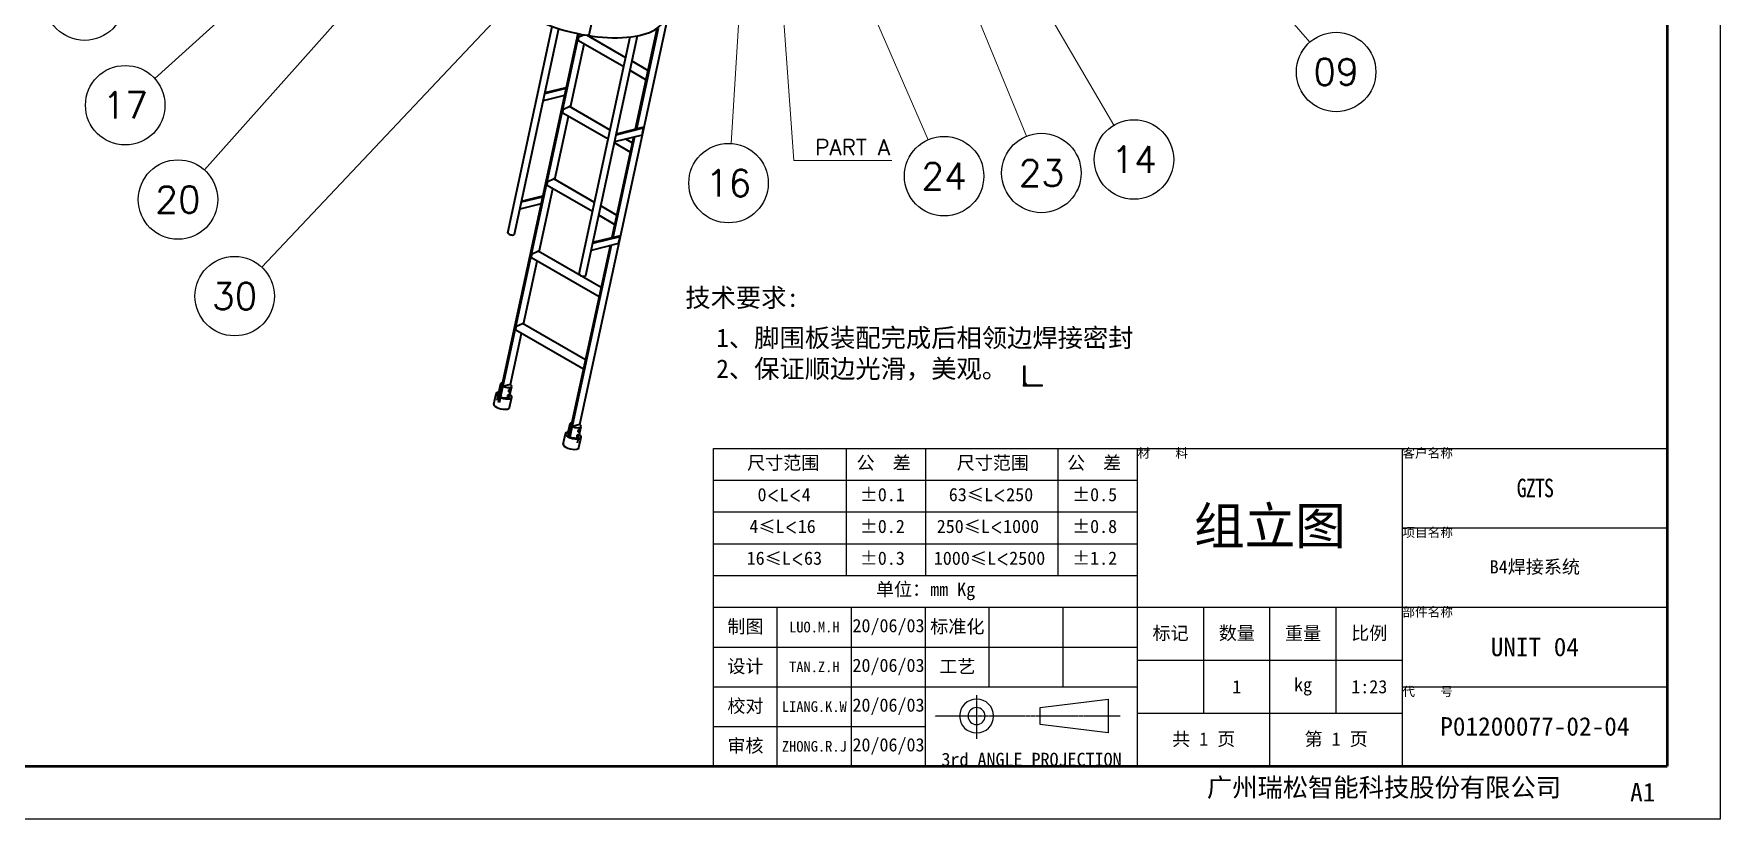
# Model space of a CAD drawing. Header units: millimetres. Extents: x -73083 to 81340, y -6859 to 6812.
# Drawn here: x -61062 to -53740, y -6850 to -3440 of the extents above; entities that cross this region are included whole.
import ezdxf
from ezdxf.enums import TextEntityAlignment as Align

# ---------------------------------------------------------------- set-up
doc = ezdxf.new("R2010")
doc.units = ezdxf.units.MM
doc.linetypes.add('CENTER-HOKUTO', pattern=[23, 20, -1, 1, -1])
doc.layers.add('A3', color=7, linetype='Continuous', plot=False)
doc.layers.add('AM_VIS', color=7, linetype='Continuous', lineweight=50)
doc.layers.add('SOLID LINE', color=7, linetype='Continuous', lineweight=30)
doc.layers.add('title_frame', color=7, linetype='Continuous')
doc.layers.add('word_dim', color=253, linetype='Continuous')
doc.styles.get("Standard").update_dxf_attribs({"font": 'romans.shx', "bigfont": 'bigfont.shx'})
doc.dimstyles.new('STANDARD 1-23', dxfattribs={"dimscale": 23, "dimtxt": 3.5, "dimasz": 3, "dimexe": 1, "dimexo": 0, "dimgap": 1, "dimtad": 3, "dimdsep": 46, "dimtxsty": 'Standard', "dimblk1": 'OPEN', "dimblk2": 'OPEN', "dimsah": 1, "dimcen": 0, "dimclrd": 256, "dimclre": 256, "dimclrt": 3, "dimazin": 2, "dimtfac": 1, "dimtmove": 0, "dimatfit": 3, "dimldrblk": 'OPEN', "dimfxl": 0, "dimtolj": 1, "dimtzin": 0, "dimlwd": 13, "dimlwe": 13, "dimarcsym": 0})

# ---------------------------------------------------------------- blocks, each defined once
blk = doc.blocks.new('A$C7FC73B9A')
at = {"color": 7, "lineweight": 35}
for p, q in [((996.7, 108.1), (1461.8, 2262)), ((1132.3, 2245), (1035.9, 1798.6)), ((683.2, 940.5), (876.6, 1836.1)), ((987.4, 1805.2), (641.7, 204.3)), ((992, 1804.2), (646, 201.9)), ((712.5, 934.1), (905.2, 1826.5)), ((955.4, 1485.9), (1014.6, 1759.8)), ((1187, 1660.2), (990.3, 1773.8)), ((992.6, 1790.9), (1013, 1800.2)), ((992.9, 761.7), (1215.1, 1790.5)), ((1022.3, 755.3), (1246.8, 1795.4)), ((1195.6, 1700.4), (1026.9, 1797.8)), ((1330.7, 1826.1), (1236.6, 1390.2)), ((1335.8, 1827.3), (1241.6, 1391.4)), ((1291.6, 1645), (1222.9, 1684.6)), ((1282.9, 1604.8), (1214.2, 1644.5)), ((844.4, 1545), (936.2, 1567.8)), ((845.2, 1548.7), (937, 1571.5)), ((929.4, 1536.4), (837.7, 1513.6)), ((924.8, 1476.9), (950.1, 1488.5)), ((1127.8, 1386.4), (951, 1488.5)), ((887.6, 1172), (946.8, 1445.8)), ((1119.2, 1346.2), (922.5, 1459.8)), ((1154.2, 1366.2), (1273.1, 1395.8)), ((1155, 1369.9), (1268.8, 1398.2)), ((1266.3, 1364.4), (1273.1, 1395.8)), ((1229, 1355.1), (1134.9, 919.2)), ((1234.1, 1356.3), (1139.9, 920.5)), ((1215.1, 1290.8), (1146.4, 1330.5)), ((1266.3, 1364.4), (1147.4, 1334.8)), ((1223.8, 1331), (1196.2, 1346.9)), ((857, 1162.9), (882.3, 1174.5)), ((1060, 1072.4), (883.2, 1174.5)), ((743.5, 1077.7), (835.3, 1100.5)), ((819.8, 858), (879, 1131.8)), ((1051.4, 1032.3), (854.7, 1145.8)), ((827.7, 1065.4), (736, 1042.6)), ((742.8, 1074), (834.5, 1096.8)), ((1156, 1017), (1087.3, 1056.7)), ((1147.3, 976.8), (1078.6, 1016.5)), ((1127.3, 884.1), (948.8, 57.3)), ((1132.4, 885.4), (953, 54.9)), ((1164.6, 893.4), (1045.7, 863.8)), ((1052.5, 895.2), (1171.4, 924.8)), ((1053.3, 898.9), (1167.1, 927.2)), ((1164.6, 893.4), (1171.4, 924.8)), ((752, 544), (811.2, 817.8)), ((1079.5, 662.9), (786.9, 831.8)), ((789.2, 848.9), (814.5, 860.5)), ((1088.2, 703), (815.4, 860.5)), ((1011.7, 348.9), (719.1, 517.8)), ((721.4, 534.9), (746.7, 546.5)), ((1020.4, 389), (747.6, 546.6)), ((695.5, 282), (743.4, 503.8)), ((622.8, 196.8), (632.5, 241.6)), ((651.8, 284.4), (636.3, 212.6)), ((657.2, 276.1), (641.7, 204.3)), ((651.9, 228.8), (661.6, 273.7)), ((695.4, 282.1), (661.6, 273.7)), ((691.1, 229), (700.8, 273.8)), ((691.2, 182), (700.9, 226.9)), ((953, 110.4), (943.4, 65.6)), ((958.5, 102.2), (948.8, 57.3)), ((953.1, 54.8), (962.8, 99.8)), ((996.6, 108.2), (962.8, 99.8)), ((986.5, 28.2), (1002, 99.9)), ((923.9, 22.8), (933.6, 67.7)), ((992.3, 8.1), (1002, 52.9))]:
    blk.add_line(p, q, dxfattribs=at)
at = {"color": 7, "lineweight": 35, "ltscale": 0.342888}
for p, q in [((989.9, 1774.9), (991.1, 1788.5)), ((922.1, 1460.9), (923.3, 1474.5)), ((786.5, 832.9), (787.7, 846.6))]:
    blk.add_line(p, q, dxfattribs=at)
at = {"color": 7, "lineweight": 35, "ltscale": 0.122475}
for p, q in [((1273.1, 1395.8), (1268.8, 1398.2)), ((1171.4, 924.8), (1167.1, 927.2))]:
    blk.add_line(p, q, dxfattribs=at)
at = {"color": 7, "lineweight": 35, "ltscale": 0.024548}
blk.add_line((1156, 1370.2), (1155.1, 1370.7), dxfattribs=at)
at = {"color": 7, "lineweight": 35, "ltscale": 0.342891}
for p, q in [((854.3, 1146.9), (855.5, 1160.5)), ((718.7, 518.9), (719.9, 532.6))]:
    blk.add_line(p, q, dxfattribs=at)
at = {"color": 7, "lineweight": 35}
for points in [[(683, 234.8), (682.5, 233.8), (682.3, 233.4), (682.1, 232.9), (682, 232.2), (681.9, 231.6), (681.9, 230.9), (682, 230.3), (682.2, 229.6), (682.5, 229.1), (682.9, 228.6), (683.3, 228.3)], [(683, 234.8), (683.6, 235.4), (684.2, 236.1), (684.8, 236.6), (685.6, 237.2), (686.4, 237.6), (686.9, 237.8), (687.3, 237.9), (687.6, 238), (688, 238), (688.4, 238), (688.8, 237.8)], [(683.3, 228.3), (683.8, 228.1), (684.4, 228), (685, 228), (685.6, 228.2), (686.2, 228.5), (686.7, 229), (687.1, 229.3), (687.5, 229.7), (688.1, 230.6), (688.6, 231.6)], [(687.9, 257.2), (687.4, 256.3), (687.1, 255.8), (687, 255.3), (686.8, 254.7), (686.7, 254), (686.7, 253.4), (686.8, 252.7), (687, 252.1), (687.3, 251.5), (687.7, 251), (688.2, 250.7)], [(687.9, 257.2), (688.4, 257.9), (689, 258.5), (689.6, 259.1), (690.4, 259.6), (691.3, 260.1), (691.7, 260.2), (692.1, 260.4), (692.5, 260.4), (692.8, 260.4), (693.3, 260.4), (693.7, 260.2)], [(688.2, 250.7), (688.7, 250.5), (689.2, 250.4), (689.8, 250.5), (690.4, 250.6), (691, 251), (691.6, 251.4), (692, 251.8), (692.3, 252.2), (692.9, 253.1), (693.5, 254.1)], [(688.8, 237.8), (689.1, 237.6), (689.4, 237.2), (689.6, 236.8), (689.6, 236.5), (689.7, 236.1), (689.7, 235.6), (689.7, 235), (689.6, 234.4), (689.4, 233.7), (689, 232.5), (688.6, 231.6)], [(693.7, 260.2), (694, 260), (694.2, 259.7), (694.4, 259.3), (694.5, 258.9), (694.5, 258.6), (694.5, 258), (694.5, 257.4), (694.4, 256.8), (694.3, 256.2), (693.8, 254.9), (693.5, 254.1)], [(989.1, 83.3), (988.6, 82.4), (988.4, 81.9), (988.2, 81.4), (988, 80.7), (987.9, 80.1), (987.9, 79.5), (988, 78.8), (988.2, 78.1), (988.5, 77.6), (989, 77.1), (989.4, 76.8)], [(989.1, 83.3), (989.6, 84), (990.2, 84.6), (990.9, 85.2), (991.7, 85.7), (992.5, 86.2), (992.9, 86.3), (993.4, 86.5), (993.7, 86.5), (994, 86.5), (994.5, 86.5), (994.9, 86.3)], [(989.4, 76.8), (989.9, 76.6), (990.5, 76.5), (991.1, 76.5), (991.7, 76.7), (992.2, 77), (992.8, 77.5), (993.2, 77.8), (993.5, 78.2), (994.2, 79.1), (994.7, 80.1)], [(994.9, 86.3), (995.2, 86.1), (995.5, 85.8), (995.6, 85.4), (995.7, 85), (995.8, 84.6), (995.8, 84.1), (995.7, 83.5), (995.6, 82.9), (995.5, 82.2), (995.1, 81), (994.7, 80.1)], [(984.3, 60.8), (983.7, 59.9), (983.5, 59.5), (983.3, 59), (983.2, 58.3), (983.1, 57.7), (983.1, 57), (983.2, 56.3), (983.4, 55.7), (983.7, 55.2), (984.1, 54.7), (984.5, 54.4)], [(984.3, 60.8), (984.8, 61.5), (985.4, 62.2), (986, 62.7), (986.8, 63.3), (987.6, 63.7), (988.1, 63.9), (988.5, 64), (988.9, 64.1), (989.2, 64.1), (989.7, 64.1), (990.1, 63.9)], [(984.5, 54.4), (985.1, 54.2), (985.6, 54.1), (986.2, 54.1), (986.8, 54.3), (987.4, 54.6), (988, 55), (988.3, 55.4), (988.7, 55.8), (989.3, 56.7), (989.9, 57.7)], [(990.1, 63.9), (990.4, 63.7), (990.6, 63.3), (990.8, 62.9), (990.9, 62.6), (990.9, 62.2), (990.9, 61.7), (990.9, 61.1), (990.8, 60.5), (990.6, 59.8), (990.2, 58.5), (989.9, 57.7)]]:
    blk.add_lwpolyline(points, dxfattribs=at)
for centre, radius, start, end in [((650.1, 215.7), 33.8, 99.9888, 103.87216), ((951.2, 41.6), 34, 99.79548, 103.86418)]:
    blk.add_arc(centre, radius, start, end, dxfattribs=at)
for centre, major_axis, ratio, start_param, end_param in [((1012, 1944.4), (348, -75.1), 0.397097, 3.141582, 6.283201), ((991.3, 1775.5), (1, 1.73), 0.577351, 2.253229, 3.141639), ((992.5, 1789.2), (1, 1.73), 0.577351, 0.682432, 2.253229), ((924.7, 1475.2), (1, 1.73), 0.577351, 0.682432, 2.253229), ((950, 1486.8), (1, 1.73), 0.577351, 0.000047, 0.682432), ((923.5, 1461.5), (1, 1.73), 0.577351, 2.253229, 3.141639), ((882.2, 1172.8), (1, 1.73), 0.577351, 0.000047, 0.682432), ((855.7, 1147.5), (1, 1.73), 0.577351, 2.253229, 3.141639), ((856.9, 1161.2), (1, 1.73), 0.577351, 0.682432, 2.253229), ((697.9, 937.3), (14.7, -3.2), 0.397097, 3.141585, 6.283178), ((787.9, 833.5), (1, 1.73), 0.577351, 2.253229, 3.141639), ((789.1, 847.2), (1, 1.73), 0.577351, 0.682432, 2.253229), ((814.4, 858.8), (1, 1.73), 0.577351, 0.000047, 0.682432), ((1007.6, 758.5), (14.7, -3.2), 0.397097, 3.141585, 6.283178), ((720.1, 519.6), (1, 1.73), 0.577351, 2.253229, 3.141639), ((721.3, 533.2), (1, 1.73), 0.577351, 0.682432, 2.253229), ((746.6, 544.8), (1, 1.73), 0.577351, 0.000047, 0.682432), ((666.7, 234.3), (34.2, -7.4), 0.397097, 3.141585, 5.602821), ((666.7, 234.3), (34.2, -7.4), 0.397097, 2.461228, 3.141585), ((666.7, 234.3), (24.4, -5.3), 0.397097, 3.905184, 6.283178), ((676.2, 279.1), (-24.4, 5.3), 0.397097, 0.000016, 0.770142), ((676.2, 279.1), (-24.4, 5.3), 0.397097, 5.513075, 6.283201), ((676.4, 279.1), (24.4, -5.3), 0.397097, 4.152315, 6.283201), ((666.7, 234.3), (34.2, -7.4), 0.397097, 5.602821, 6.283178), ((666.7, 234.3), (34.2, -7.4), 0.397097, 6.283178, 7.05838), ((676.4, 279.1), (24.4, -5.3), 0.397097, 0.000016, 0.770142), ((657, 189.4), (34.2, -7.4), 0.397097, 3.141585, 5.602821), ((657, 189.4), (34.2, -7.4), 0.397097, 5.602821, 6.283178), ((967.8, 60.3), (34.2, -7.4), 0.397097, 2.461228, 3.141585), ((977.5, 105.2), (-24.4, 5.3), 0.397097, 0.000016, 0.770142), ((977.5, 105.2), (-24.4, 5.3), 0.397097, 5.513075, 6.283201), ((977.6, 105.2), (24.4, -5.3), 0.397097, 4.152315, 6.283201), ((977.6, 105.2), (24.4, -5.3), 0.397097, 0.000016, 0.770142), ((958.1, 15.5), (34.2, -7.4), 0.397097, 3.141585, 5.602821), ((967.8, 60.3), (34.2, -7.4), 0.397097, 3.141585, 5.602821), ((967.8, 60.3), (24.4, -5.3), 0.397097, 3.141585, 5.602821), ((958.1, 15.5), (34.2, -7.4), 0.397097, 5.602821, 6.283178), ((967.8, 60.3), (34.2, -7.4), 0.397097, 5.602821, 6.283178), ((967.8, 60.3), (34.2, -7.4), 0.397097, 6.283178, 7.053729)]:
    blk.add_ellipse(centre, major_axis=major_axis, ratio=ratio, start_param=start_param, end_param=end_param, dxfattribs=at)
blk = doc.blocks.new('aa1')
for p, q in [((0, 0), (-1, 0)), ((-0.4, 0.067), (0, 0)), ((-0.4, -0.067), (0, 0))]:
    blk.add_line(p, q)
blk = doc.blocks.new('aa2')
blk.add_circle((0, 0), 1)
blk = doc.blocks.new('*D1045')
at = {"layer": 'DEFPOINTS', "color": 0, "linetype": 'Continuous', "ltscale": 2}
for p in [(-56923.2, -1867.4), (-55408, -3606.4), (-55408, -3606.4)]:
    blk.add_point(p, dxfattribs=at)
at = {"layer": 'word_dim', "linetype": 'Continuous', "lineweight": 13, "ltscale": 2}
blk.add_line((-56809.9, -1997.5), (-55521.4, -3476.3), dxfattribs=at)
at = {"layer": 'word_dim', "linetype": 'Continuous', "lineweight": 13, "ltscale": 2, "xscale": 172.5, "yscale": 172.5, "zscale": 172.5}
for name, p, rotation in [('aa1', (-56923.2, -1867.4), 131.066908427017), ('aa2', (-55408, -3606.4), 311.066908427017)]:
    blk.add_blockref(name, p, dxfattribs=dict(at, rotation=rotation))
at = {"layer": 'word_dim', "color": 3, "linetype": 'Continuous', "ltscale": 2, "insert": (-56165.6, -2736.9), "char_height": 0.000023, "attachment_point": 5, "rotation": 311.06691}
blk.add_mtext('\\A1;2306.44', dxfattribs=at)
blk = doc.blocks.new('_Open')
at = {"color": 0, "lineweight": -2}
for p, q in [((-1, 0.167), (0, 0)), ((-1, -0.167), (0, 0)), ((0, 0), (-1, 0))]:
    blk.add_line(p, q, dxfattribs=at)
blk = doc.blocks.new('*D1051')
at = {"layer": 'DEFPOINTS', "color": 0, "linetype": 'Continuous', "ltscale": 2}
for p in [(-57653, -1647.5), (-56285.4, -3986.4), (-56285.4, -3986.4)]:
    blk.add_point(p, dxfattribs=at)
at = {"layer": 'word_dim', "linetype": 'Continuous', "lineweight": 13, "ltscale": 2}
blk.add_line((-57565.9, -1796.4), (-56372.5, -3837.5), dxfattribs=at)
at = {"layer": 'word_dim', "linetype": 'Continuous', "lineweight": 13, "ltscale": 2, "xscale": 172.5, "yscale": 172.5, "zscale": 172.5}
for name, p, rotation in [('aa1', (-57653, -1647.5), 120.3152446757389), ('aa2', (-56285.4, -3986.4), 300.3152446757389)]:
    blk.add_blockref(name, p, dxfattribs=dict(at, rotation=rotation))
at = {"layer": 'word_dim', "color": 3, "linetype": 'Continuous', "ltscale": 2, "insert": (-56969.2, -2817), "char_height": 0.000023, "attachment_point": 5, "rotation": 300.31524}
blk.add_mtext('\\A1;2709.39', dxfattribs=at)
blk = doc.blocks.new('*D1052')
at = {"layer": 'DEFPOINTS', "color": 0, "linetype": 'Continuous', "ltscale": 2}
for p in [(-58714.2, -1449.4), (-60840.8, -3296.9), (-60840.8, -3296.9)]:
    blk.add_point(p, dxfattribs=at)
at = {"layer": 'word_dim', "linetype": 'Continuous', "lineweight": 13, "ltscale": 2}
blk.add_line((-58844.5, -1562.5), (-60710.6, -3183.8), dxfattribs=at)
at = {"layer": 'word_dim', "linetype": 'Continuous', "lineweight": 13, "ltscale": 2, "xscale": 172.5, "yscale": 172.5, "zscale": 172.5}
for name, p, rotation in [('aa1', (-58714.2, -1449.4), 40.98355920632163), ('aa2', (-60840.8, -3296.9), 220.9835592063216)]:
    blk.add_blockref(name, p, dxfattribs=dict(at, rotation=rotation))
at = {"layer": 'word_dim', "color": 3, "linetype": 'Continuous', "ltscale": 2, "insert": (-59777.5, -2373.2), "char_height": 0.000023, "attachment_point": 5, "rotation": 40.98356}
blk.add_mtext('\\A1;2817.02', dxfattribs=at)
blk = doc.blocks.new('*D1053')
at = {"layer": 'DEFPOINTS', "color": 0, "linetype": 'Continuous', "ltscale": 2}
for p in [(-57966.4, -2837.7), (-58045.4, -4088.7), (-58045.4, -4088.7)]:
    blk.add_point(p, dxfattribs=at)
at = {"layer": 'word_dim', "linetype": 'Continuous', "lineweight": 13, "ltscale": 2}
blk.add_line((-57977.3, -3009.8), (-58034.6, -3916.5), dxfattribs=at)
at = {"layer": 'word_dim', "linetype": 'Continuous', "lineweight": 13, "ltscale": 2, "xscale": 172.5, "yscale": 172.5, "zscale": 172.5}
for name, p, rotation in [('aa1', (-57966.4, -2837.7), 86.38672780098538), ('aa2', (-58045.4, -4088.7), 266.3867278009854)]:
    blk.add_blockref(name, p, dxfattribs=dict(at, rotation=rotation))
at = {"layer": 'word_dim', "color": 3, "linetype": 'Continuous', "ltscale": 2, "insert": (-58005.9, -3463.2), "char_height": 0.000023, "attachment_point": 5, "rotation": 86.38673}
blk.add_mtext('\\A1;1253.53', dxfattribs=at)
blk = doc.blocks.new('*D1054')
at = {"layer": 'DEFPOINTS', "color": 0, "linetype": 'Continuous', "ltscale": 2}
for p in [(-58289.2, -1602.4), (-60664.5, -3750.8), (-60664.5, -3750.8)]:
    blk.add_point(p, dxfattribs=at)
at = {"layer": 'word_dim', "linetype": 'Continuous', "lineweight": 13, "ltscale": 2}
blk.add_line((-58417.2, -1718.1), (-60536.6, -3635), dxfattribs=at)
at = {"layer": 'word_dim', "linetype": 'Continuous', "lineweight": 13, "ltscale": 2, "xscale": 172.5, "yscale": 172.5, "zscale": 172.5}
for name, p, rotation in [('aa1', (-58289.2, -1602.4), 42.12772838355808), ('aa2', (-60664.5, -3750.8), 222.1277283835581)]:
    blk.add_blockref(name, p, dxfattribs=dict(at, rotation=rotation))
at = {"layer": 'word_dim', "color": 3, "linetype": 'Continuous', "ltscale": 2, "insert": (-59476.9, -2676.6), "char_height": 0.000023, "attachment_point": 5, "rotation": 42.12773}
blk.add_mtext('\\A1;3202.74', dxfattribs=at)
blk = doc.blocks.new('*D1057')
at = {"layer": 'DEFPOINTS', "color": 0, "linetype": 'Continuous', "ltscale": 2}
for p in [(-58906.5, -2442.2), (-60435.7, -4160.3), (-60435.7, -4160.3)]:
    blk.add_point(p, dxfattribs=at)
at = {"layer": 'word_dim', "linetype": 'Continuous', "lineweight": 13, "ltscale": 2}
blk.add_line((-59021.2, -2571), (-60321, -4031.4), dxfattribs=at)
at = {"layer": 'word_dim', "linetype": 'Continuous', "lineweight": 13, "ltscale": 2, "xscale": 172.5, "yscale": 172.5, "zscale": 172.5}
for name, p, rotation in [('aa1', (-58906.5, -2442.2), 48.32925134851919), ('aa2', (-60435.7, -4160.3), 228.3292513485192)]:
    blk.add_blockref(name, p, dxfattribs=dict(at, rotation=rotation))
at = {"layer": 'word_dim', "color": 3, "linetype": 'Continuous', "ltscale": 2, "insert": (-59671.1, -3301.2), "char_height": 0.000023, "attachment_point": 5, "rotation": 48.32925}
blk.add_mtext('\\A1;2300.11', dxfattribs=at)
blk = doc.blocks.new('*D1060')
at = {"layer": 'DEFPOINTS', "color": 0, "linetype": 'Continuous', "ltscale": 2}
for p in [(-57214.5, -2756.1), (-56687.3, -4045), (-56687.3, -4045)]:
    blk.add_point(p, dxfattribs=at)
at = {"layer": 'word_dim', "linetype": 'Continuous', "lineweight": 13, "ltscale": 2}
blk.add_line((-57149.2, -2915.8), (-56752.6, -3885.4), dxfattribs=at)
at = {"layer": 'word_dim', "linetype": 'Continuous', "lineweight": 13, "ltscale": 2, "xscale": 172.5, "yscale": 172.5, "zscale": 172.5}
for name, p, rotation in [('aa1', (-57214.5, -2756.1), 112.2464031114173), ('aa2', (-56687.3, -4045), 292.2464031114172)]:
    blk.add_blockref(name, p, dxfattribs=dict(at, rotation=rotation))
at = {"layer": 'word_dim', "color": 3, "linetype": 'Continuous', "ltscale": 2, "insert": (-56950.9, -3400.6), "char_height": 0.000023, "attachment_point": 5, "rotation": 292.2464}
blk.add_mtext('\\A1;1392.53', dxfattribs=at)
blk = doc.blocks.new('*D1061')
at = {"layer": 'DEFPOINTS', "color": 0, "linetype": 'Continuous', "ltscale": 2}
for p in [(-57678.6, -2751.3), (-57109.8, -4058.5), (-57109.8, -4058.5)]:
    blk.add_point(p, dxfattribs=at)
at = {"layer": 'word_dim', "linetype": 'Continuous', "lineweight": 13, "ltscale": 2}
blk.add_line((-57609.8, -2909.5), (-57178.6, -3900.4), dxfattribs=at)
at = {"layer": 'word_dim', "linetype": 'Continuous', "lineweight": 13, "ltscale": 2, "xscale": 172.5, "yscale": 172.5, "zscale": 172.5}
for name, p, rotation in [('aa1', (-57678.6, -2751.3), 113.5153995064234), ('aa2', (-57109.8, -4058.5), 293.5153995064235)]:
    blk.add_blockref(name, p, dxfattribs=dict(at, rotation=rotation))
at = {"layer": 'word_dim', "color": 3, "linetype": 'Continuous', "ltscale": 2, "insert": (-57394.2, -3404.9), "char_height": 0.000023, "attachment_point": 5, "rotation": 293.5154}
blk.add_mtext('\\A1;1425.61', dxfattribs=at)
blk = doc.blocks.new('*D1065')
at = {"layer": 'DEFPOINTS', "color": 0, "linetype": 'Continuous', "ltscale": 2}
for p in [(-58363.1, -2643.6), (-60189.6, -4579.3), (-60189.6, -4579.3)]:
    blk.add_point(p, dxfattribs=at)
at = {"layer": 'word_dim', "linetype": 'Continuous', "lineweight": 13, "ltscale": 2}
blk.add_line((-58481.5, -2769), (-60071.2, -4453.9), dxfattribs=at)
at = {"layer": 'word_dim', "linetype": 'Continuous', "lineweight": 13, "ltscale": 2, "xscale": 172.5, "yscale": 172.5, "zscale": 172.5}
for name, p, rotation in [('aa1', (-58363.1, -2643.6), 46.66338353093264), ('aa2', (-60189.6, -4579.3), 226.6633835309326)]:
    blk.add_blockref(name, p, dxfattribs=dict(at, rotation=rotation))
at = {"layer": 'word_dim', "color": 3, "linetype": 'Continuous', "ltscale": 2, "insert": (-59276.3, -3611.5), "char_height": 0.000023, "attachment_point": 5, "rotation": 46.66338}
blk.add_mtext('\\A1;2661.45', dxfattribs=at)

msp = doc.modelspace()

# ---------------------------------------------------------------- hatches: boundary and pattern name
at = {"layer": 'word_dim', "linetype": 'Continuous', "ltscale": 5}
msp.add_hatch(color=3, dxfattribs=at).paths.add_polyline_path([(-56758.31894, -4956.05306), (-56758.31894, -4964.02787), (-56750.27585, -4964.02787)])

# ---------------------------------------------------------------- linework, layer by layer
at = {"layer": 'A3', "linetype": 'Continuous'}
msp.add_lwpolyline([(-73083.10116, 6811.76774), (-53740.10116, 6811.76774), (-53740.10116, -6850.23226), (-73083.10116, -6850.23226)], close=True, dxfattribs=at)
at = {"layer": 'AM_VIS', "linetype": 'Continuous'}
for p in [(-53970.10116, 6581.76774), (-72508.10116, -6620.23226)]:
    msp.add_line(p, (-53970.10116, -6620.23226), dxfattribs=at)
at = {"layer": 'title_frame', "linetype": 'Continuous'}
for p, q in [((-58110.10116, -5240.23226), (-53970.10116, -5240.23226)), ((-58110.10116, -6620.23226), (-58110.10116, -5240.23226)), ((-57535.10116, -5240.23226), (-57535.10116, -5792.23226)), ((-57190.10116, -5240.23226), (-57190.10116, -5792.23226)), ((-56615.10116, -5792.23226), (-56615.10116, -5240.23226)), ((-56270.10116, -6620.23226), (-56270.10116, -5240.23226)), ((-55120.10116, -6620.23226), (-55120.10116, -5240.23226)), ((-53970.10116, -6620.23226), (-53970.10116, -5240.23226)), ((-58110.10116, -5378.23226), (-56270.10116, -5378.23226)), ((-58110.10116, -5516.23226), (-56270.10116, -5516.23226)), ((-55120.10116, -5585.23226), (-53970.10116, -5585.23226)), ((-58110.10116, -5654.23226), (-56270.10116, -5654.23226)), ((-58110.10116, -5792.23226), (-56270.10116, -5792.23226)), ((-58110.10116, -5930.23226), (-53970.10116, -5930.23226)), ((-57834.10116, -6620.23226), (-57834.10116, -5930.23226)), ((-57512.10116, -6620.23226), (-57512.10116, -5930.23226)), ((-57190.10116, -6620.23226), (-57190.10116, -5930.23226)), ((-56914.10116, -6275.23226), (-56914.10116, -5930.23226)), ((-56592.10116, -6275.23226), (-56592.10116, -5930.23226)), ((-55982.60116, -6390.23226), (-55982.60116, -5930.23226)), ((-55695.10116, -6620.23226), (-55695.10116, -5930.23226)), ((-55407.60116, -6390.23226), (-55407.60116, -5930.23226)), ((-58110.10116, -6102.73226), (-56270.10116, -6102.73226)), ((-56270.10116, -6160.23226), (-55120.10116, -6160.23226)), ((-58110.10116, -6275.23226), (-56270.10116, -6275.23226)), ((-55120.10116, -6275.23226), (-53970.10116, -6275.23226)), ((-56270.10116, -6390.23226), (-55120.10116, -6390.23226)), ((-58110.10116, -6447.73226), (-57190.10116, -6447.73226)), ((-58110.10116, -6620.23226), (-53970.10116, -6620.23226)), ((-58110.10116, -6620.23226), (-53970.10116, -6620.23226))]:
    msp.add_line(p, q, dxfattribs=at)
at = {"layer": 'title_frame', "color": 2, "linetype": 'CENTER-HOKUTO'}
for p, q in [((-56968.508, -6311.60863), (-56968.508, -6501.79103)), ((-56345.0792, -6402.13663), (-57150.2632, -6402.13663))]:
    msp.add_line(p, q, dxfattribs=at)
at = {"layer": 'title_frame', "color": 3, "linetype": 'Continuous'}
for p, q in [((-56692.508, -6365.33663), (-56398.108, -6328.53663)), ((-56692.508, -6438.93663), (-56692.508, -6365.33663)), ((-56398.108, -6328.53663), (-56398.108, -6475.73663)), ((-56398.108, -6475.73663), (-56692.508, -6438.93663))]:
    msp.add_line(p, q, dxfattribs=at)
for radius in [73.6, 36.8]:
    msp.add_arc((-56968.508, -6402.13663), radius, 0, 359.989382681, dxfattribs=at)
at = {"layer": 'word_dim', "color": 3, "linetype": 'Continuous', "ltscale": 5}
for p, q in [((-56764.31894, -4884.02787), (-56764.31894, -4964.02787)), ((-56758.31894, -4884.02787), (-56764.31894, -4884.02787)), ((-56758.31894, -4964.02787), (-56758.31894, -4884.02787)), ((-56764.31894, -4964.02787), (-56758.31894, -4964.02787)), ((-56764.31894, -4964.02787), (-56684.31894, -4964.02787)), ((-56764.31894, -4970.02787), (-56764.31894, -4964.02787)), ((-56684.31894, -4970.02787), (-56764.31894, -4970.02787)), ((-56758.31894, -4956.05306), (-56750.27585, -4964.02787)), ((-56758.31894, -4956.05306), (-56750.27585, -4964.02787)), ((-56750.27585, -4964.02787), (-56758.31894, -4964.02787)), ((-56684.31894, -4964.02787), (-56684.31894, -4970.02787))]:
    msp.add_line(p, q, dxfattribs=at)

# ---------------------------------------------------------------- block references
at = {"layer": 'word_dim', "ltscale": 2}
msp.add_blockref('A$C7FC73B9A', (-59687.30853, -5244.75084), dxfattribs=at)

# ---------------------------------------------------------------- texts
at = {"layer": 'SOLID LINE', "ltscale": 0.5}
for s, insert, char_height, width, attachment_point in [('\\pt483;{\\fSimHei|b0|i0|c134|p2;\\C3;技术要求:}', (-58233.34218, -4545.71823), 80.5, 691.3920977, 1), ('\\pt483;{\\fSimHei|b0|i0|c134|p2;\\C3;\\P1、脚围板装配完成后相领边焊接密封\\P2、保证顺边光滑，美观。}', (-58098.80773, -4585.76602), 80.5, 2566.59151, 1), ('\\pt345;{\\fSimHei|b0|i0|c134|p2;\\C3;尺寸范围}', (-57964.74201, -5274.0667), 57.5, 1041.9349333, 1), ('\\pt345;{\\fSimHei|b0|i0|c134|p2;\\C3;公  差}', (-57489.70597, -5274.0667), 57.5, 1041.9349333, 1), ('\\pt345;{\\fSimHei|b0|i0|c134|p2;\\C3;尺寸范围}', (-57055.15061, -5274.0667), 57.5, 1041.9349333, 1), ('\\pt345;{\\fSimHei|b0|i0|c134|p2;\\C3;公  差}', (-56575.86175, -5274.0667), 57.5, 1041.9349333, 1), ('{\\fSimHei|b0|i0|c134|p2;\\C3;材    料}', (-56270.10116, -5240.23226), 40.25, 1150, 1), ('\\pt241.5;{\\fSimHei|b0|i0|c134|p2;\\C3;客户名称}', (-55120.10116, -5240.23226), 40.25, 1150, 1), ('\\pt345;{\\fSimHei|b0|i0|c134|p2;\\C3;0\\Fromans,bigfont|c134;\\H0.9583x;<\\fSimHei|b0|i0|c134|p2;\\H1.044x;L\\Fromans,bigfont|c134;\\H0.9583x;<\\fSimHei|b0|i0|c134|p2;\\H1.044x;4}', (-57919.64892, -5412.0667), 57.5, 1041.9349333, 1), ('\\pt345;{\\fSimHei|b0|i0|c134|p2;\\C3;%%P0.1}', (-57475.70731, -5412.0667), 57.5, 1041.9349333, 1), ('\\pt345;{\\fSimHei|b0|i0|c134|p2;\\C3;63\\H0.9583x;≤\\H1.044x;L\\Fromans,bigfont|c134;\\H0.9579x;<\\fSimHei|b0|i0|c134|p2;\\H1.044x;250}', (-57089.27649, -5412.0667), 57.5, 1041.9349333, 1), ('\\pt345;{\\fSimHei|b0|i0|c134|p2;\\C3;%%P0.5}', (-56554.08982, -5412.0667), 57.5, 1041.9349333, 1), ('{\\fSimHei|b0|i0|c134|p2;\\W0.8;\\T0.9;\\C3;GZTS}', (-54545.10116, -5412.73226), 80.5, 1150, 5), ('\\pt966;{\\fSimHei|b0|i0|c134|p2;\\C3;组立图}', (-55695.10116, -5585.23226), 161, 1150, 5), ('\\pt345;{\\fSimHei|b0|i0|c134|p2;\\C3;4\\H0.9583x;≤\\H1.043x;L\\Fromans,bigfont|c134;\\H0.9588x;<\\fSimHei|b0|i0|c134|p2;\\H1.043x;16}', (-57954.93131, -5550.0667), 57.5, 1041.9349333, 1), ('\\pt345;{\\fSimHei|b0|i0|c134|p2;\\C3;%%P0.2}', (-57475.70731, -5550.0667), 57.5, 1041.9349333, 1), ('\\pt345;{\\fSimHei|b0|i0|c134|p2;\\C3;250\\H0.9583x;≤\\H1.044x;L\\Fromans,bigfont|c134;\\H0.9579x;<\\fSimHei|b0|i0|c134|p2;\\H1.044x;1000}', (-57141.77721, -5550.0667), 57.5, 1041.9349333, 1), ('\\pt345;{\\fSimHei|b0|i0|c134|p2;\\C3;%%P0.8}', (-56554.08982, -5550.0667), 57.5, 1041.9349333, 1), ('\\pt241.5;{\\fSimHei|b0|i0|c134|p2;\\C3;项目名称}', (-55120.10116, -5585.23226), 40.25, 1150, 1), ('\\pt345;{\\fSimHei|b0|i0|c134|p2;\\C3;16\\H0.9583x;≤\\H1.044x;L\\Fromans,bigfont|c134;\\H0.9579x;<\\fSimHei|b0|i0|c134|p2;\\H1.044x;63}', (-57966.77742, -5688.0667), 57.5, 1041.9349333, 1), ('\\pt345;{\\fSimHei|b0|i0|c134|p2;\\C3;%%P0.3}', (-57475.70731, -5688.0667), 57.5, 1041.9349333, 1), ('\\pt345;{\\fSimHei|b0|i0|c134|p2;\\C3;%%P1.2}', (-56554.08982, -5688.0667), 57.5, 1041.9349333, 1), ('{\\fSimHei|b0|i0|c134|p2;\\C3;B4焊接系统}', (-54545.10116, -5757.73226), 57.5, 1150, 5), ('\\pt345;{\\fSimHei|b0|i0|c134|p2;\\C3;单位：mm Kg}', (-57190.10116, -5861.23226), 57.5, 1840, 5), ('\\pt241.5;{\\fSimHei|b0|i0|c134|p2;\\C3;部件名称}', (-55120.10116, -5930.23226), 40.25, 1150, 1), ('\\pt345;{\\fSimHei|b0|i0|c134|p2;\\C3;制图}', (-57972.10116, -6016.48226), 57.5, 276, 5), ('\\pt1656;{\\fSimHei|b0|i0|c134|p2;\\H0.8x;\\C3;LUO.M.H}', (-57673.10116, -6016.48226), 57.5, 322, 5), ('\\pt345;{\\fSimHei|b0|i0|c134|p2;\\C3;20/06/03}', (-57351.10116, -6016.48226), 57.5, 322, 5), ('\\pt345;{\\fSimHei|b0|i0|c134|p2;\\C3;标准化}', (-57052.10116, -6016.48226), 57.5, 276, 5), ('\\pt345;{\\fSimHei|b0|i0|c134|p2;\\C3;标记}', (-56126.35116, -6045.23226), 57.5, 287.5, 5), ('\\pt345;{\\fSimHei|b0|i0|c134|p2;\\C3;数量}', (-55838.85116, -6045.23226), 57.5, 287.5, 5), ('\\pt345;{\\fSimHei|b0|i0|c134|p2;\\C3;重量}', (-55551.35116, -6045.23226), 57.5, 287.5, 5), ('\\pt345;{\\fSimHei|b0|i0|c134|p2;\\C3;比例}', (-55263.85116, -6045.23226), 57.5, 287.5, 5), ('{\\fSimHei|b0|i0|c134|p2;\\C3;UNIT 04}', (-54545.10116, -6102.73226), 80.5, 1150, 5), ('\\pt345;{\\fSimHei|b0|i0|c134|p2;\\C3;设计}', (-57972.10116, -6188.98226), 57.5, 276, 5), ('\\pt345;{\\fSimHei|b0|i0|c134|p2;\\C3;20/06/03}', (-57351.10116, -6188.98226), 57.5, 322, 5), ('\\pt345;{\\fSimHei|b0|i0|c134|p2;\\C3;工艺}', (-57052.10116, -6188.98226), 57.5, 276, 5), ('\\pt1656;{\\fSimHei|b0|i0|c134|p2;\\H0.8x;\\C3;TAN.Z.H}', (-57673.10116, -6188.98226), 57.5, 322, 5), ('\\pt345;{\\fSimHei|b0|i0|c134|p2;\\C3;1}', (-55838.85116, -6275.23226), 57.5, 287.5, 5), ('\\pt345;{\\fSimHei|b0|i0|c134|p2;\\C3;kg}', (-55551.35116, -6275.23226), 57.5, 287.5, 5), ('\\pt345;{\\fSimHei|b0|i0|c134|p2;\\C3;1:23}', (-55263.85116, -6275.23226), 57.5, 287.5, 5), ('\\pt241.5;{\\fSimHei|b0|i0|c134|p2;\\C3;代    号}', (-55120.10116, -6275.23226), 40.25, 1150, 1), ('\\pt345;{\\fSimHei|b0|i0|c134|p2;\\C3;校对}', (-57972.10116, -6361.48226), 57.5, 276, 5), ('\\pt1656;{\\fSimHei|b0|i0|c134|p2;\\H0.8x;\\C3;LIANG.K.W}', (-57673.10116, -6361.48226), 57.5, 322, 5), ('\\pt345;{\\fSimHei|b0|i0|c134|p2;\\C3;20/06/03}', (-57351.10116, -6361.48226), 57.5, 322, 5), ('{\\fSimHei|b0|i0|c134|p2;\\C3;P01200077-02-04}', (-54545.10116, -6447.73226), 80.5, 1150, 5), ('\\pt345;{\\fSimHei|b0|i0|c134|p2;\\C3;审核}', (-57972.10116, -6533.98226), 57.5, 276, 5), ('\\pt1656;{\\fSimHei|b0|i0|c134|p2;\\H0.8x;\\C3;ZHONG.R.J}', (-57673.10116, -6533.98226), 57.5, 322, 5), ('\\pt345;{\\fSimHei|b0|i0|c134|p2;\\C3;20/06/03}', (-57351.10116, -6533.98226), 57.5, 322, 5), ('\\pt345;{\\fSimHei|b0|i0|c134|p2;\\C3;共 1 页}', (-55982.60116, -6505.23226), 57.5, 575, 5), ('\\pt345;{\\fSimHei|b0|i0|c134|p2;\\C3;第 1 页}', (-55407.60116, -6505.23226), 57.5, 575, 5), ('{\\fSimHei|b0|i0|c134|p2;\\C3;3rd ANGLE PROJECTION}', (-56730.10116, -6620.23226), 57.5, 920, 8), ('\\pt345;{\\fSimHei|b0|i0|c134|p2;\\C3;广州瑞松智能科技股份有限公司}', (-55968.64794, -6671.66099), 80.5, 1806.9215872, 1), ('\\pt483;{\\fSimHei|b0|i0|c134|p2;\\C3;A1}', (-54131.35211, -6692.27639), 80.5, 1806.9215872, 1)]:
    msp.add_mtext(s, dxfattribs=dict(at, insert=insert, char_height=char_height, width=width, attachment_point=attachment_point))
at = {"layer": 'SOLID LINE', "ltscale": 0.5, "insert": (-57154.39726, -5688.0667), "char_height": 57.5, "width": 1041.9349333, "attachment_point": 1, "line_spacing_factor": 0.72}
msp.add_mtext('\\pt345;{\\fSimHei|b0|i0|c134|p2;\\C3;1000\\H0.9583x;≤\\H1.044x;L\\Fromans,bigfont|c134;\\H0.9579x;<\\fSimHei|b0|i0|c134|p2;\\H1.044x;2500}', dxfattribs=at)
at = {"layer": 'word_dim', "color": 3, "linetype": 'Continuous', "ltscale": 2}
for s, p in [('09', (-55408.03598, -3606.36134)), ('17', (-60664.54831, -3750.75723)), ('14', (-56285.38984, -3986.42917)), ('24', (-57109.80653, -4058.54273)), ('23', (-56687.33677, -4045.01313)), ('16', (-58045.42298, -4088.70177)), ('20', (-60435.69343, -4160.30064)), ('30', (-60189.59625, -4579.33568))]:
    msp.add_text(s, height=115, dxfattribs=at).set_placement(p, align=Align.MIDDLE_CENTER)
at = {"layer": 'word_dim', "color": 3, "linetype": 'Continuous', "ltscale": 2, "insert": (-57669.68767, -3968.15443), "char_height": 69, "width": 372.3554184, "attachment_point": 7}
msp.add_mtext('\\A1;PART A', dxfattribs=at)

# ---------------------------------------------------------------- dimensions: what is measured, and where the dimension line sits
at = {"layer": 'word_dim', "color": 3, "linetype": 'Continuous', "ltscale": 2}
for p1, p2, picture, middle in [((-58714.23473, -1449.40245), (-60840.80055, -3296.92686), '*D1052', (-59777.51765, -2373.16465)), ((-58289.23431, -1602.40737), (-60664.54831, -3750.75723), '*D1054', (-59476.89132, -2676.58229)), ((-57652.97505, -1647.51641), (-56285.38984, -3986.42917), '*D1051', (-56969.18243, -2816.97278)), ((-56923.23051, -1867.43485), (-55408.03598, -3606.36134), '*D1045', (-56165.63324, -2736.89809)), ((-58906.46906, -2442.1716), (-60435.69343, -4160.30064), '*D1057', (-59671.08126, -3301.23611)), ((-58363.08971, -2643.57408), (-60189.59625, -4579.33568), '*D1065', (-59276.34299, -3611.45487)), ((-57678.61917, -2751.32415), (-57109.80653, -4058.54273), '*D1061', (-57394.21284, -3404.93343)), ((-57214.53589, -2756.13597), (-56687.33677, -4045.01313), '*D1060', (-56950.93632, -3400.57455)), ((-57966.42344, -2837.66437), (-58045.42298, -4088.70177), '*D1053', (-58005.92322, -3463.18307))]:
    dim = msp.add_aligned_dim(p1=p1, p2=p2, distance=0, dimstyle='STANDARD 1-23', override={"dimtxt": 1e-06, "dimasz": 7.5, "dimgap": 0, "dimblk1": 'aa1', "dimblk2": 'aa2', "dimse1": 1, "dimse2": 1}, dxfattribs=at)
    dim.commit()
    dim.dimension.update_dxf_attribs({"geometry": picture, "text_midpoint": middle})

# ---------------------------------------------------------------- leaders
at = {"layer": 'word_dim', "linetype": 'Continuous', "ltscale": 2, "annotation_type": 0, "has_hookline": 1, "hookline_direction": 0, "text_width": 333.82857}
msp.add_leader([(-57906.56401, -2006.50039), (-57761.68767, -3991.15443), (-57692.68767, -3991.15443)], dimstyle='STANDARD 1-23', override={"dimtxt": 3, "dimgap": 1, "dimtad": 1}, dxfattribs=at)

doc.saveas('drawing.dxf')
